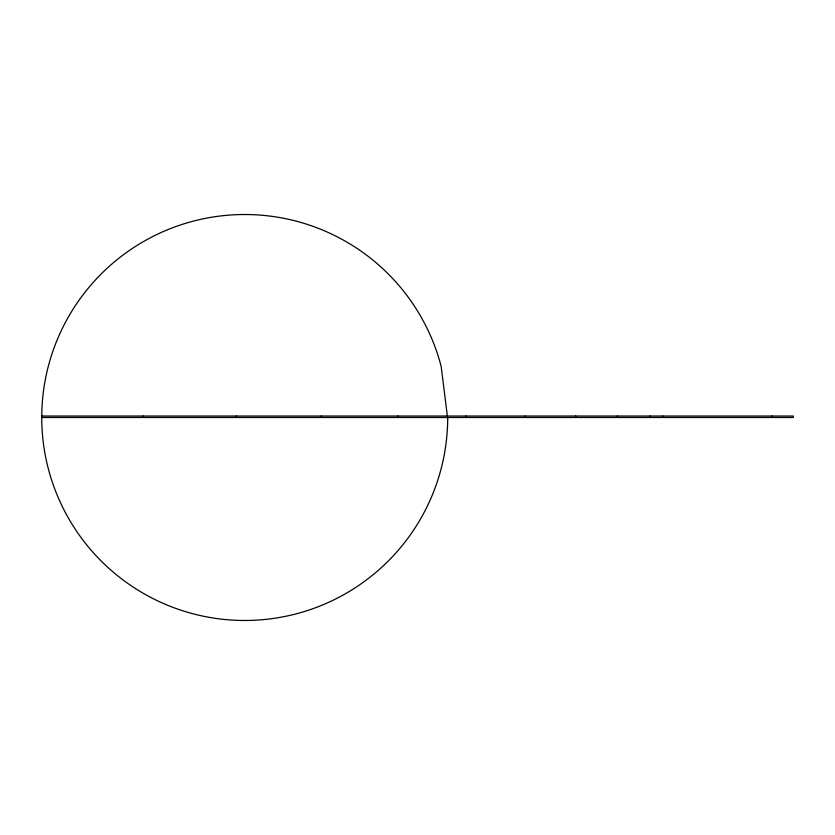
<?xml version="1.0" encoding="UTF-8"?>
<svg xmlns="http://www.w3.org/2000/svg" width="835" height="835" viewBox="0 0 835 835"><rect width="100%" height="100%" fill="white"/><g stroke="black" fill="none" stroke-linecap="round" stroke-linejoin="round"><path stroke-width="1.25" d="M41.75 416.028L793.25 416.028L793.25 417.5L41.75 417.5L41.75 416.028A202.978 202.978 0 0 1 441.162 366.388L447.351 416.028M447.529 417.5L447.717 418.972M772.135 416.028L772.135 417.5M662.906 416.028L662.906 417.5M650.11 416.028L650.11 417.5M617.409 416.028L617.409 417.5M575.753 416.028L575.753 417.5M525.225 416.028L525.225 417.5M465.92 416.028L465.92 417.5M397.93 416.028L397.93 417.5M321.371 416.028L321.371 417.5M236.399 416.028L236.399 417.5M143.129 416.028L143.129 417.5M447.696 418.972A202.978 202.978 0 0 1 243.987 620.478A202.978 202.978 0 0 1 41.75 417.5"/></g></svg>
